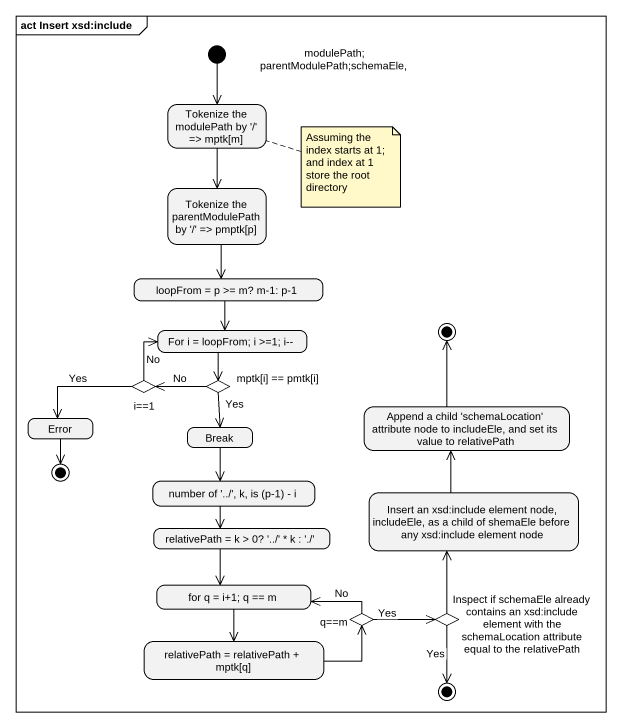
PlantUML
@startuml
mainframe act Insert xsd:include
hide empty description
state "Tokenize the modulePath by '/' => mptk[m]" as Tokenize_the_modulePath_by
state "Tokenize the parentModulePath by '/' => pmptk[p]" as Tokenize_the
state "loopFrom = p >= m? m-1: p-1" as loopFrom_p_m_m_1_p_1
state "For i = loopFrom; i >=1; i--" as For_i_loopFrom_i_1_i
state final1 <<end>>
state Error
state "i==1" as i_1 <<choice>>
state "mptk[i] == pmtk[i]" as mptk_i_pmtk_i <<choice>>
state "Append a child 'schemaLocation' attribute node to includeEle, and set its value to relativePath" as Append_a_child
state final2 <<end>>
state "Break" as Break_
state "number of '../', k, is (p-1) - i" as number_of_k_is_p_1_i
state "Insert an xsd:include element node, includeEle, as a child of shemaEle before any xsd:include element node" as Insert_an_xsd_include
state "relativePath = k > 0? '../' * k : './'" as relativePath_k_0_k
state "for q = i+1; q == m" as for_q_i_1_q_m
state "relativePath = relativePath + mptk[q]" as relativePath_relativePath
state "q==m" as q_m <<choice>>
state "Inspect if schemaEle already contains an xsd:include element with the schemaLocation attribute equal to the relativePath" as Inspect_if_schemaEle <<choice>>
state final3 <<end>>
[*] --> Tokenize_the_modulePath_by : modulePath; parentModulePath;schemaEle,
Tokenize_the_modulePath_by --> Tokenize_the
Tokenize_the --> loopFrom_p_m_m_1_p_1
loopFrom_p_m_m_1_p_1 --> For_i_loopFrom_i_1_i
For_i_loopFrom_i_1_i --> mptk_i_pmtk_i
Error --> final2
i_1 -right-> For_i_loopFrom_i_1_i : No
i_1 -left-> Error : Yes
mptk_i_pmtk_i -left-> i_1 : No
mptk_i_pmtk_i --> Break_ : Yes
Append_a_child -up-> final1
Break_ --> number_of_k_is_p_1_i
number_of_k_is_p_1_i --> relativePath_k_0_k
Insert_an_xsd_include -up-> Append_a_child
relativePath_k_0_k --> for_q_i_1_q_m
for_q_i_1_q_m --> relativePath_relativePath
relativePath_relativePath -right-> q_m
q_m -left-> for_q_i_1_q_m : No
q_m -right-> Inspect_if_schemaEle : Yes
Inspect_if_schemaEle -up-> Insert_an_xsd_include
Inspect_if_schemaEle --> final3 : Yes
note right of Tokenize_the_modulePath_by : Assuming the index starts at 1; and index at 1 store the root directory
@enduml
